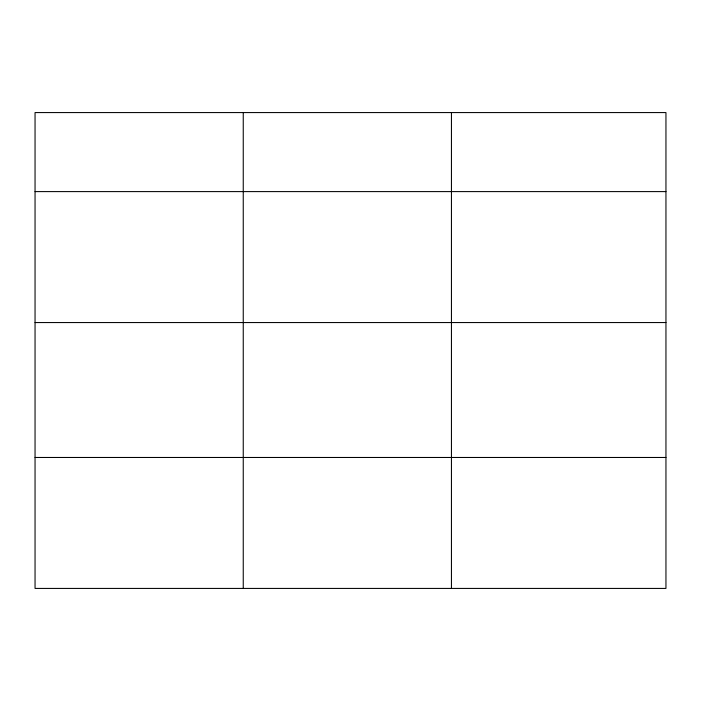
<?xml version="1.0" encoding="UTF-8"?>
<svg xmlns="http://www.w3.org/2000/svg" width="701" height="701" viewBox="0 0 701 701"><rect width="100%" height="100%" fill="white"/><g stroke="black" fill="none" stroke-linecap="round" stroke-linejoin="round"><path stroke-width="1.05" d="M665.95 322.556L665.95 112.572L35.05 112.572L35.05 588.428L665.95 588.428L665.95 322.556L35.05 322.556M35.05 191.601L665.95 191.601M35.05 457.473L665.95 457.473M451.444 112.572L451.444 588.428M243.247 112.572L243.247 588.428"/></g></svg>
